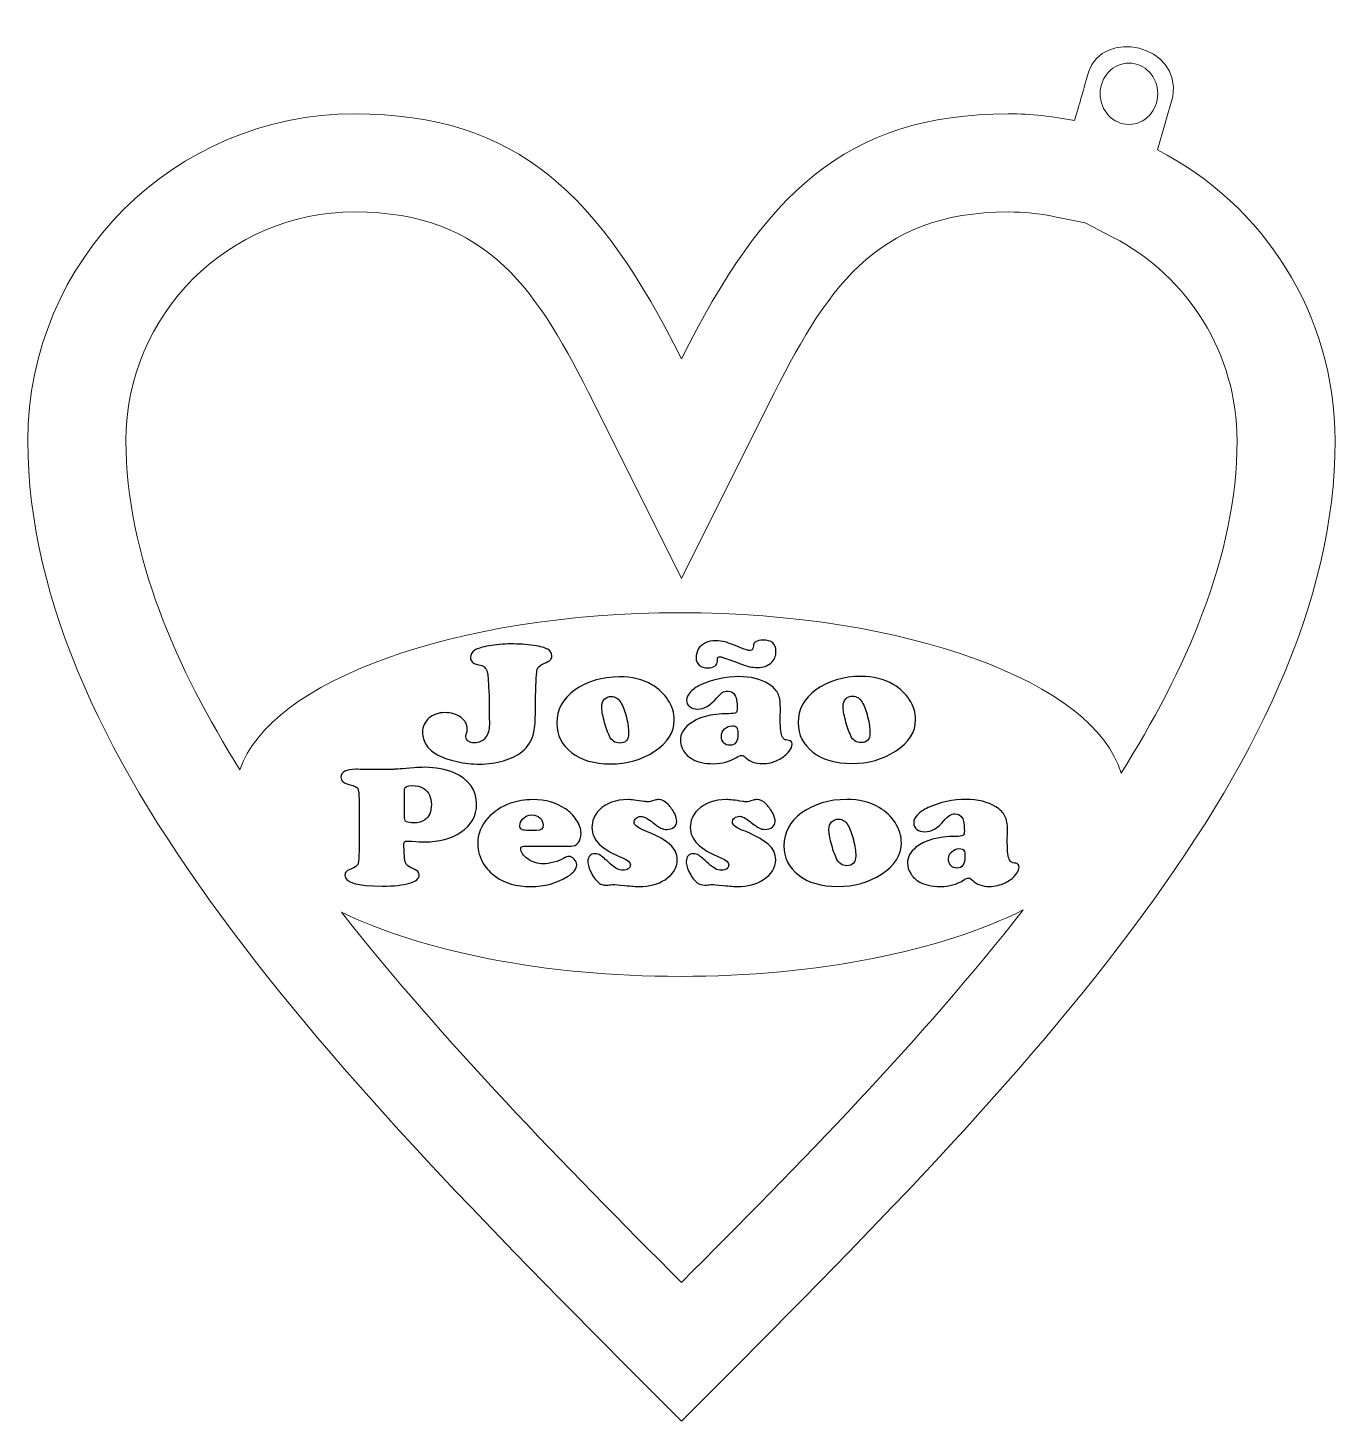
# Model space of a CAD drawing. Header units: millimetres. Extents: x -83.9 to -30.6, y 77.7 to 134.5.
import ezdxf

# ---------------------------------------------------------------- set-up
doc = ezdxf.new("R2010")
doc.units = ezdxf.units.MM
doc.header["$MEASUREMENT"] = 0
doc.layers.add('Camada 1', color=7, linetype='Continuous')

msp = doc.modelspace()

# ---------------------------------------------------------------- linework, layer by layer
at = {"layer": 'Camada 1', "color": 240, "lineweight": 9}
msp.add_ellipse((-39.0296, 131.8117), major_axis=(0, 1.2501), ratio=0.9411247, dxfattribs=at)
for points, knots in [([(-40.6803, 132.6871), (-40.1181, 134.4973), (-36.888, 133.816), (-37.2408, 131.7016), (-37.2408, 131.7016), (-37.2408, 131.7016), (-37.8654, 129.5221), (-37.8654, 129.5221), (-37.8654, 129.5221), (-33.5657, 127.3105), (-30.6223, 122.8291), (-30.6223, 117.6641), (-30.6223, 117.6641), (-30.6223, 104.338), (-43.9484, 91.0118), (-57.2746, 77.6857), (-57.2746, 77.6857), (-70.6007, 91.0118), (-83.9268, 104.338), (-83.9268, 117.6641), (-83.9268, 117.6641), (-83.9268, 125.0201), (-77.9567, 130.9902), (-70.6007, 130.9902), (-70.6007, 130.9902), (-63.9376, 130.9902), (-60.6061, 127.6587), (-57.2746, 120.9957), (-57.2746, 120.9957), (-53.9431, 127.6587), (-50.6116, 130.9902), (-43.9484, 130.9902), (-43.9484, 130.9902), (-43.0224, 130.9902), (-42.1183, 130.8954), (-41.2454, 130.7153), (-41.2454, 130.7153), (-40.9287, 131.8205), (-40.997, 131.5819), (-40.6803, 132.6871)], [0, 0, 0, 0, 0.0909091, 0.0909091, 0.0909091, 0.0909091, 0.1818182, 0.1818182, 0.1818182, 0.1818182, 0.2727273, 0.2727273, 0.2727273, 0.2727273, 0.3636364, 0.3636364, 0.3636364, 0.3636364, 0.4545455, 0.4545455, 0.4545455, 0.4545455, 0.5454545, 0.5454545, 0.5454545, 0.5454545, 0.6363636, 0.6363636, 0.6363636, 0.6363636, 0.7272727, 0.7272727, 0.7272727, 0.7272727, 0.8181818, 0.8181818, 0.8181818, 0.8181818, 1, 1, 1, 1]), ([(-39.3514, 104.113), (-36.7473, 108.2379), (-34.6223, 112.948), (-34.6223, 117.6641), (-34.6223, 117.6641), (-34.6223, 121.1721), (-36.5857, 124.3657), (-39.695, 125.9651), (-39.695, 125.9651), (-39.695, 125.9651), (-40.8186, 126.543), (-40.8186, 126.543), (-40.8186, 126.543), (-40.8186, 126.543), (-42.0537, 126.7978), (-42.0537, 126.7978), (-42.0537, 126.7978), (-42.677, 126.9264), (-43.312, 126.9902), (-43.9484, 126.9902), (-43.9484, 126.9902), (-49.416, 126.9902), (-51.4332, 123.7343), (-53.6969, 119.2068), (-53.6969, 119.2068), (-53.6969, 119.2068), (-57.2746, 112.0514), (-57.2746, 112.0514), (-57.2746, 112.0514), (-57.2746, 112.0514), (-60.8523, 119.2068), (-60.8523, 119.2068), (-60.8523, 119.2068), (-63.116, 123.7342), (-65.1331, 126.9902), (-70.6007, 126.9902), (-70.6007, 126.9902), (-75.7488, 126.9902), (-79.9268, 122.8122), (-79.9268, 117.6641), (-79.9268, 117.6641), (-79.9268, 112.9964), (-77.8451, 108.3342), (-75.2777, 104.2399), (-75.2777, 104.2399), (-74.0778, 107.858), (-66.5023, 110.6467), (-57.3342, 110.6467), (-57.3342, 110.6467), (-48.0593, 110.6467), (-40.414, 107.7926), (-39.3514, 104.113)], [0, 0, 0, 0, 0.0714286, 0.0714286, 0.0714286, 0.0714286, 0.1428571, 0.1428571, 0.1428571, 0.1428571, 0.2142857, 0.2142857, 0.2142857, 0.2142857, 0.2857143, 0.2857143, 0.2857143, 0.2857143, 0.3571429, 0.3571429, 0.3571429, 0.3571429, 0.4285714, 0.4285714, 0.4285714, 0.4285714, 0.5, 0.5, 0.5, 0.5, 0.5714286, 0.5714286, 0.5714286, 0.5714286, 0.6428571, 0.6428571, 0.6428571, 0.6428571, 0.7142857, 0.7142857, 0.7142857, 0.7142857, 0.7857143, 0.7857143, 0.7857143, 0.7857143, 0.8571429, 0.8571429, 0.8571429, 0.8571429, 1, 1, 1, 1]), ([(-57.2746, 83.3401), (-52.4405, 88.1778), (-47.5376, 93.1859), (-43.3393, 98.5282), (-43.3393, 98.5282), (-46.6608, 96.8748), (-51.6965, 95.8202), (-57.3342, 95.8202), (-57.3342, 95.8202), (-62.864, 95.8202), (-67.8141, 96.835), (-71.136, 98.4341), (-71.136, 98.4341), (-66.9542, 93.1271), (-62.0802, 88.1494), (-57.2746, 83.3401)], [0, 0, 0, 0, 0.2, 0.2, 0.2, 0.2, 0.4, 0.4, 0.4, 0.4, 0.6, 0.6, 0.6, 0.6, 1, 1, 1, 1])]:
    msp.add_open_spline(points, degree=3, knots=knots, dxfattribs=at)
at = {"layer": 'Camada 1', "color": 250}
for points, knots in [([(-64.228, 109.3776), (-63.9207, 109.3781), (-63.6077, 109.3549), (-63.2905, 109.3093), (-63.2905, 109.3093), (-63.0295, 109.273), (-62.8428, 109.2225), (-62.7305, 109.1576), (-62.7305, 109.1576), (-62.618, 109.0926), (-62.5617, 109.004), (-62.5614, 108.8904), (-62.5614, 108.8904), (-62.5613, 108.8195), (-62.5822, 108.7639), (-62.6228, 108.7224), (-62.6228, 108.7224), (-62.6649, 108.682), (-62.7532, 108.6334), (-62.8904, 108.5752), (-62.8904, 108.5752), (-63.049, 108.5051), (-63.1399, 108.4235), (-63.1622, 108.3299), (-63.1622, 108.3299), (-63.1859, 108.2364), (-63.2062, 107.8732), (-63.2244, 107.2402), (-63.2244, 107.2402), (-63.2315, 106.6274), (-63.2377, 106.2606), (-63.2445, 106.1376), (-63.2445, 106.1376), (-63.251, 106.0157), (-63.2678, 105.8962), (-63.2955, 105.7814), (-63.2955, 105.7814), (-63.3734, 105.443), (-63.5341, 105.1789), (-63.7737, 104.9869), (-63.7737, 104.9869), (-63.9713, 104.8292), (-64.225, 104.7046), (-64.5334, 104.6142), (-64.5334, 104.6142), (-64.8434, 104.5238), (-65.1687, 104.4783), (-65.5125, 104.4778), (-65.5125, 104.4778), (-65.8156, 104.4772), (-66.1216, 104.5099), (-66.4275, 104.5771), (-66.4275, 104.5771), (-66.7323, 104.6439), (-66.9977, 104.7359), (-67.2223, 104.8526), (-67.2223, 104.8526), (-67.4092, 104.9493), (-67.5582, 105.0804), (-67.6681, 105.2459), (-67.6681, 105.2459), (-67.7778, 105.4101), (-67.8329, 105.5863), (-67.8333, 105.7744), (-67.8333, 105.7744), (-67.8338, 106.0051), (-67.7472, 106.1957), (-67.575, 106.3474), (-67.575, 106.3474), (-67.4027, 106.4992), (-67.1869, 106.5752), (-66.9273, 106.5756), (-66.9273, 106.5756), (-66.6719, 106.576), (-66.4556, 106.5138), (-66.2771, 106.3861), (-66.2771, 106.3861), (-66.0987, 106.2574), (-66.0085, 106.0979), (-66.0081, 105.9086), (-66.0081, 105.9086), (-66.008, 105.8601), (-66.0246, 105.7784), (-66.0567, 105.666), (-66.0567, 105.666), (-66.0622, 105.6423), (-66.065, 105.6174), (-66.0649, 105.5891), (-66.0649, 105.5891), (-66.0648, 105.5157), (-66.0338, 105.4554), (-65.9706, 105.4093), (-65.9706, 105.4093), (-65.9073, 105.3633), (-65.823, 105.3398), (-65.7192, 105.3398), (-65.7192, 105.3398), (-65.5355, 105.3402), (-65.3882, 105.4103), (-65.2762, 105.5489), (-65.2762, 105.5489), (-65.1643, 105.6874), (-65.1086, 105.8709), (-65.1091, 106.0968), (-65.1091, 106.0968), (-65.1091, 106.0968), (-65.114, 106.4127), (-65.114, 106.4127), (-65.114, 106.4127), (-65.114, 106.4127), (-65.123, 107.261), (-65.123, 107.261), (-65.123, 107.261), (-65.1493, 107.7768), (-65.1682, 108.0796), (-65.181, 108.1719), (-65.181, 108.1719), (-65.1938, 108.2629), (-65.2248, 108.3374), (-65.2739, 108.3941), (-65.2739, 108.3941), (-65.3148, 108.4414), (-65.3513, 108.4709), (-65.3836, 108.485), (-65.3836, 108.485), (-65.4146, 108.498), (-65.5002, 108.5203), (-65.6406, 108.5497), (-65.6406, 108.5497), (-65.7066, 108.5613), (-65.7628, 108.5933), (-65.8092, 108.6466), (-65.8092, 108.6466), (-65.8555, 108.6996), (-65.8795, 108.7563), (-65.8798, 108.8167), (-65.8798, 108.8167), (-65.8799, 108.9409), (-65.8214, 109.0415), (-65.705, 109.1162), (-65.705, 109.1162), (-65.5887, 109.1922), (-65.3994, 109.2529), (-65.1357, 109.2992), (-65.1357, 109.2992), (-64.8425, 109.3506), (-64.5395, 109.3771), (-64.228, 109.3776)], [0, 0, 0, 0, 0.0263158, 0.0263158, 0.0263158, 0.0263158, 0.0526316, 0.0526316, 0.0526316, 0.0526316, 0.0789474, 0.0789474, 0.0789474, 0.0789474, 0.1052632, 0.1052632, 0.1052632, 0.1052632, 0.1315789, 0.1315789, 0.1315789, 0.1315789, 0.1578947, 0.1578947, 0.1578947, 0.1578947, 0.1842105, 0.1842105, 0.1842105, 0.1842105, 0.2105263, 0.2105263, 0.2105263, 0.2105263, 0.2368421, 0.2368421, 0.2368421, 0.2368421, 0.2631579, 0.2631579, 0.2631579, 0.2631579, 0.2894737, 0.2894737, 0.2894737, 0.2894737, 0.3157895, 0.3157895, 0.3157895, 0.3157895, 0.3421053, 0.3421053, 0.3421053, 0.3421053, 0.3684211, 0.3684211, 0.3684211, 0.3684211, 0.3947368, 0.3947368, 0.3947368, 0.3947368, 0.4210526, 0.4210526, 0.4210526, 0.4210526, 0.4473684, 0.4473684, 0.4473684, 0.4473684, 0.4736842, 0.4736842, 0.4736842, 0.4736842, 0.5, 0.5, 0.5, 0.5, 0.5263158, 0.5263158, 0.5263158, 0.5263158, 0.5526316, 0.5526316, 0.5526316, 0.5526316, 0.5789474, 0.5789474, 0.5789474, 0.5789474, 0.6052632, 0.6052632, 0.6052632, 0.6052632, 0.6315789, 0.6315789, 0.6315789, 0.6315789, 0.6578947, 0.6578947, 0.6578947, 0.6578947, 0.6842105, 0.6842105, 0.6842105, 0.6842105, 0.7105263, 0.7105263, 0.7105263, 0.7105263, 0.7368421, 0.7368421, 0.7368421, 0.7368421, 0.7631579, 0.7631579, 0.7631579, 0.7631579, 0.7894737, 0.7894737, 0.7894737, 0.7894737, 0.8157895, 0.8157895, 0.8157895, 0.8157895, 0.8421053, 0.8421053, 0.8421053, 0.8421053, 0.8684211, 0.8684211, 0.8684211, 0.8684211, 0.8947368, 0.8947368, 0.8947368, 0.8947368, 0.9210526, 0.9210526, 0.9210526, 0.9210526, 0.9473684, 0.9473684, 0.9473684, 0.9473684, 1, 1, 1, 1]), ([(-55.8091, 108.766), (-55.8091, 108.766), (-55.809, 108.6726), (-55.809, 108.6726), (-55.809, 108.6726), (-55.8087, 108.5897), (-55.8451, 108.5234), (-55.9194, 108.4736), (-55.9194, 108.4736), (-55.9937, 108.4237), (-56.0904, 108.3989), (-56.2111, 108.3986), (-56.2111, 108.3986), (-56.3485, 108.3984), (-56.4609, 108.4361), (-56.5482, 108.5117), (-56.5482, 108.5117), (-56.6366, 108.5884), (-56.6805, 108.6866), (-56.6806, 108.8061), (-56.6806, 108.8061), (-56.6809, 108.9434), (-56.6461, 109.0699), (-56.5749, 109.1884), (-56.5749, 109.1884), (-56.5119, 109.2854), (-56.4194, 109.3625), (-56.2976, 109.4207), (-56.2976, 109.4207), (-56.1756, 109.4788), (-56.0395, 109.5073), (-55.8894, 109.5076), (-55.8894, 109.5076), (-55.7435, 109.5078), (-55.6114, 109.4915), (-55.4936, 109.4585), (-55.4936, 109.4585), (-55.3758, 109.4245), (-55.1551, 109.3408), (-54.8323, 109.2041), (-54.8323, 109.2041), (-54.6805, 109.1404), (-54.5625, 109.1074), (-54.4784, 109.1076), (-54.4784, 109.1076), (-54.4095, 109.1077), (-54.3676, 109.1527), (-54.351, 109.2438), (-54.351, 109.2438), (-54.3371, 109.3267), (-54.326, 109.3776), (-54.319, 109.3965), (-54.319, 109.3965), (-54.3106, 109.4142), (-54.2883, 109.4356), (-54.2532, 109.4581), (-54.2532, 109.4581), (-54.1762, 109.509), (-54.078, 109.5353), (-53.9572, 109.5355), (-53.9572, 109.5355), (-53.6008, 109.536), (-53.4223, 109.3837), (-53.4217, 109.0785), (-53.4217, 109.0785), (-53.4213, 108.8797), (-53.4896, 108.7199), (-53.6283, 108.5979), (-53.6283, 108.5979), (-53.7655, 108.4769), (-53.9494, 108.4151), (-54.1766, 108.4148), (-54.1766, 108.4148), (-54.2945, 108.4147), (-54.4025, 108.4263), (-54.4993, 108.4475), (-54.4993, 108.4475), (-54.5962, 108.4698), (-54.7338, 108.5144), (-54.9122, 108.584), (-54.9122, 108.584), (-55.033, 108.63), (-55.1635, 108.6771), (-55.3039, 108.7254), (-55.3039, 108.7254), (-55.4796, 108.7878), (-55.5694, 108.8208), (-55.5751, 108.8255), (-55.5751, 108.8255), (-55.6298, 108.8467), (-55.6762, 108.8561), (-55.7153, 108.856), (-55.7153, 108.856), (-55.7785, 108.8559), (-55.8094, 108.8262), (-55.8091, 108.766)], [0, 0, 0, 0, 0.04, 0.04, 0.04, 0.04, 0.08, 0.08, 0.08, 0.08, 0.12, 0.12, 0.12, 0.12, 0.16, 0.16, 0.16, 0.16, 0.2, 0.2, 0.2, 0.2, 0.24, 0.24, 0.24, 0.24, 0.28, 0.28, 0.28, 0.28, 0.32, 0.32, 0.32, 0.32, 0.36, 0.36, 0.36, 0.36, 0.4, 0.4, 0.4, 0.4, 0.44, 0.44, 0.44, 0.44, 0.48, 0.48, 0.48, 0.48, 0.52, 0.52, 0.52, 0.52, 0.56, 0.56, 0.56, 0.56, 0.6, 0.6, 0.6, 0.6, 0.64, 0.64, 0.64, 0.64, 0.68, 0.68, 0.68, 0.68, 0.72, 0.72, 0.72, 0.72, 0.76, 0.76, 0.76, 0.76, 0.8, 0.8, 0.8, 0.8, 0.84, 0.84, 0.84, 0.84, 0.88, 0.88, 0.88, 0.88, 0.92, 0.92, 0.92, 0.92, 1, 1, 1, 1]), ([(-59.8009, 108.0358), (-59.3001, 108.0366), (-58.8592, 107.9272), (-58.4814, 107.7089), (-58.4814, 107.7089), (-58.2088, 107.552), (-57.9909, 107.3477), (-57.8262, 107.0959), (-57.8262, 107.0959), (-57.6557, 106.8324), (-57.5696, 106.5581), (-57.5689, 106.2718), (-57.5689, 106.2718), (-57.5678, 105.7702), (-57.8406, 105.3438), (-58.3842, 104.9915), (-58.3842, 104.9915), (-58.9041, 104.6561), (-59.5001, 104.4871), (-60.1721, 104.486), (-60.1721, 104.486), (-60.8261, 104.4851), (-61.3567, 104.6416), (-61.7629, 104.9544), (-61.7629, 104.9544), (-62.1593, 105.2591), (-62.3567, 105.6562), (-62.3577, 106.1461), (-62.3577, 106.1461), (-62.3589, 106.6915), (-62.1185, 107.1378), (-61.6379, 107.4852), (-61.6379, 107.4852), (-61.1336, 107.8516), (-60.5222, 108.0347), (-59.8009, 108.0358)], [0, 0, 0, 0, 0.1, 0.1, 0.1, 0.1, 0.2, 0.2, 0.2, 0.2, 0.3, 0.3, 0.3, 0.3, 0.4, 0.4, 0.4, 0.4, 0.5, 0.5, 0.5, 0.5, 0.6, 0.6, 0.6, 0.6, 0.7, 0.7, 0.7, 0.7, 0.8, 0.8, 0.8, 0.8, 1, 1, 1, 1]), ([(-54.9308, 108.0434), (-54.4536, 108.0441), (-54.0492, 107.9429), (-53.7177, 107.74), (-53.7177, 107.74), (-53.5421, 107.6314), (-53.4183, 107.5074), (-53.3478, 107.3679), (-53.3478, 107.3679), (-53.2788, 107.2283), (-53.2434, 107.0356), (-53.2427, 106.7906), (-53.2427, 106.7906), (-53.2427, 106.7906), (-53.2501, 106.2749), (-53.2501, 106.2749), (-53.2501, 106.2749), (-53.2493, 105.9165), (-53.2179, 105.6846), (-53.1574, 105.5782), (-53.1574, 105.5782), (-53.1278, 105.5274), (-53.0983, 105.4954), (-53.0702, 105.4814), (-53.0702, 105.4814), (-53.0435, 105.4672), (-52.9859, 105.4555), (-52.8975, 105.4437), (-52.8975, 105.4437), (-52.8104, 105.4321), (-52.7668, 105.3836), (-52.7667, 105.2984), (-52.7667, 105.2984), (-52.7665, 105.1873), (-52.8182, 105.0712), (-52.9244, 104.9516), (-52.9244, 104.9516), (-53.0295, 104.8308), (-53.1653, 104.7299), (-53.3321, 104.6492), (-53.3321, 104.6492), (-53.5381, 104.5472), (-53.7528, 104.4959), (-53.9773, 104.4956), (-53.9773, 104.4956), (-54.2649, 104.4952), (-54.4925, 104.5777), (-54.6597, 104.7443), (-54.6597, 104.7443), (-54.7174, 104.8044), (-54.7707, 104.834), (-54.8213, 104.8339), (-54.8213, 104.8339), (-54.8759, 104.8338), (-54.9475, 104.8052), (-55.0386, 104.7472), (-55.0386, 104.7472), (-55.3117, 104.5776), (-55.6231, 104.4931), (-55.9711, 104.4926), (-55.9711, 104.4926), (-56.3303, 104.492), (-56.6209, 104.5566), (-56.8429, 104.6852), (-56.8429, 104.6852), (-56.9876, 104.7702), (-57.1043, 104.8824), (-57.1889, 105.0195), (-57.1889, 105.0195), (-57.2747, 105.1566), (-57.317, 105.2997), (-57.3174, 105.45), (-57.3174, 105.45), (-57.3179, 105.6913), (-57.2034, 105.9031), (-56.9736, 106.0893), (-56.9736, 106.0893), (-56.615, 106.3809), (-56.0779, 106.5285), (-55.3624, 106.5319), (-55.3624, 106.5319), (-55.2039, 106.5322), (-55.1042, 106.5453), (-55.0621, 106.5713), (-55.0621, 106.5713), (-55.0215, 106.5987), (-55.002, 106.6602), (-55.0022, 106.7572), (-55.0022, 106.7572), (-55.0029, 107.0021), (-55.0326, 107.1796), (-55.0932, 107.2894), (-55.0932, 107.2894), (-55.1537, 107.3982), (-55.2521, 107.4536), (-55.3896, 107.4534), (-55.3896, 107.4534), (-55.4724, 107.4533), (-55.5453, 107.4318), (-55.6098, 107.3903), (-55.6098, 107.3903), (-55.6742, 107.3489), (-55.7541, 107.2732), (-55.8492, 107.1617), (-55.8492, 107.1617), (-56.0927, 106.8679), (-56.3478, 106.7209), (-56.613, 106.7205), (-56.613, 106.7205), (-56.7477, 106.7202), (-56.8572, 106.7532), (-56.9415, 106.8205), (-56.9415, 106.8205), (-57.0272, 106.8866), (-57.0695, 106.9753), (-57.0697, 107.0829), (-57.0697, 107.0829), (-57.0701, 107.1941), (-57.0183, 107.3054), (-56.912, 107.4168), (-56.912, 107.4168), (-56.8069, 107.5269), (-56.6639, 107.6243), (-56.4832, 107.7084), (-56.4832, 107.7084), (-55.9883, 107.9304), (-55.4708, 108.0425), (-54.9308, 108.0434)], [0, 0, 0, 0, 0.030303, 0.030303, 0.030303, 0.030303, 0.0606061, 0.0606061, 0.0606061, 0.0606061, 0.0909091, 0.0909091, 0.0909091, 0.0909091, 0.1212121, 0.1212121, 0.1212121, 0.1212121, 0.1515152, 0.1515152, 0.1515152, 0.1515152, 0.1818182, 0.1818182, 0.1818182, 0.1818182, 0.2121212, 0.2121212, 0.2121212, 0.2121212, 0.2424242, 0.2424242, 0.2424242, 0.2424242, 0.2727273, 0.2727273, 0.2727273, 0.2727273, 0.3030303, 0.3030303, 0.3030303, 0.3030303, 0.3333333, 0.3333333, 0.3333333, 0.3333333, 0.3636364, 0.3636364, 0.3636364, 0.3636364, 0.3939394, 0.3939394, 0.3939394, 0.3939394, 0.4242424, 0.4242424, 0.4242424, 0.4242424, 0.4545455, 0.4545455, 0.4545455, 0.4545455, 0.4848485, 0.4848485, 0.4848485, 0.4848485, 0.5151515, 0.5151515, 0.5151515, 0.5151515, 0.5454545, 0.5454545, 0.5454545, 0.5454545, 0.5757576, 0.5757576, 0.5757576, 0.5757576, 0.6060606, 0.6060606, 0.6060606, 0.6060606, 0.6363636, 0.6363636, 0.6363636, 0.6363636, 0.6666667, 0.6666667, 0.6666667, 0.6666667, 0.6969697, 0.6969697, 0.6969697, 0.6969697, 0.7272727, 0.7272727, 0.7272727, 0.7272727, 0.7575758, 0.7575758, 0.7575758, 0.7575758, 0.7878788, 0.7878788, 0.7878788, 0.7878788, 0.8181818, 0.8181818, 0.8181818, 0.8181818, 0.8484848, 0.8484848, 0.8484848, 0.8484848, 0.8787879, 0.8787879, 0.8787879, 0.8787879, 0.9090909, 0.9090909, 0.9090909, 0.9090909, 0.9393939, 0.9393939, 0.9393939, 0.9393939, 1, 1, 1, 1]), ([(-49.9608, 108.051), (-49.4598, 108.0518), (-49.0189, 107.9424), (-48.6411, 107.7242), (-48.6411, 107.7242), (-48.3685, 107.5673), (-48.1507, 107.3629), (-47.9859, 107.1112), (-47.9859, 107.1112), (-47.8154, 106.8476), (-47.7292, 106.5733), (-47.7287, 106.287), (-47.7287, 106.287), (-47.7276, 105.7854), (-48.0004, 105.359), (-48.5439, 105.0068), (-48.5439, 105.0068), (-49.0639, 104.6712), (-49.6598, 104.5023), (-50.3319, 104.5012), (-50.3319, 104.5012), (-50.9857, 104.5002), (-51.5165, 104.6568), (-51.9227, 104.9696), (-51.9227, 104.9696), (-52.319, 105.2743), (-52.5163, 105.6714), (-52.5173, 106.1613), (-52.5173, 106.1613), (-52.5185, 106.7067), (-52.2782, 107.1531), (-51.7977, 107.5003), (-51.7977, 107.5003), (-51.2935, 107.8668), (-50.6819, 108.0499), (-49.9608, 108.051)], [0, 0, 0, 0, 0.1, 0.1, 0.1, 0.1, 0.2, 0.2, 0.2, 0.2, 0.3, 0.3, 0.3, 0.3, 0.4, 0.4, 0.4, 0.4, 0.5, 0.5, 0.5, 0.5, 0.6, 0.6, 0.6, 0.6, 0.7, 0.7, 0.7, 0.7, 0.8, 0.8, 0.8, 0.8, 1, 1, 1, 1]), ([(-60.1291, 107.2343), (-60.2497, 107.2342), (-60.345, 107.1962), (-60.4178, 107.1216), (-60.4178, 107.1216), (-60.4906, 107.0457), (-60.527, 106.9464), (-60.5267, 106.8221), (-60.5267, 106.8221), (-60.5263, 106.6825), (-60.4951, 106.4944), (-60.4328, 106.2555), (-60.4328, 106.2555), (-60.3704, 106.0155), (-60.2972, 105.8038), (-60.2111, 105.6193), (-60.2111, 105.6193), (-60.1265, 105.4301), (-59.9874, 105.3358), (-59.7952, 105.3361), (-59.7952, 105.3361), (-59.5511, 105.3365), (-59.4292, 105.4668), (-59.4298, 105.7283), (-59.4298, 105.7283), (-59.4302, 105.9223), (-59.4615, 106.1423), (-59.5238, 106.3894), (-59.5238, 106.3894), (-59.5861, 106.6366), (-59.6622, 106.8376), (-59.7497, 106.9925), (-59.7497, 106.9925), (-59.8398, 107.1496), (-59.9662, 107.2299), (-60.1291, 107.2343)], [0, 0, 0, 0, 0.1, 0.1, 0.1, 0.1, 0.2, 0.2, 0.2, 0.2, 0.3, 0.3, 0.3, 0.3, 0.4, 0.4, 0.4, 0.4, 0.5, 0.5, 0.5, 0.5, 0.6, 0.6, 0.6, 0.6, 0.7, 0.7, 0.7, 0.7, 0.8, 0.8, 0.8, 0.8, 1, 1, 1, 1]), ([(-50.2887, 107.2495), (-50.4094, 107.2493), (-50.5047, 107.2114), (-50.5776, 107.1367), (-50.5776, 107.1367), (-50.6503, 107.0609), (-50.6867, 106.9614), (-50.6863, 106.8373), (-50.6863, 106.8373), (-50.686, 106.6977), (-50.6547, 106.5096), (-50.5925, 106.2708), (-50.5925, 106.2708), (-50.5302, 106.0307), (-50.4568, 105.819), (-50.3708, 105.6346), (-50.3708, 105.6346), (-50.2862, 105.4454), (-50.1471, 105.3511), (-49.9549, 105.3512), (-49.9549, 105.3512), (-49.7108, 105.3517), (-49.589, 105.4819), (-49.5894, 105.7434), (-49.5894, 105.7434), (-49.5899, 105.9374), (-49.6211, 106.1575), (-49.6836, 106.4046), (-49.6836, 106.4046), (-49.7458, 106.6517), (-49.8219, 106.8528), (-49.9093, 107.0076), (-49.9093, 107.0076), (-49.9994, 107.1647), (-50.1259, 107.2451), (-50.2887, 107.2495)], [0, 0, 0, 0, 0.1, 0.1, 0.1, 0.1, 0.2, 0.2, 0.2, 0.2, 0.3, 0.3, 0.3, 0.3, 0.4, 0.4, 0.4, 0.4, 0.5, 0.5, 0.5, 0.5, 0.6, 0.6, 0.6, 0.6, 0.7, 0.7, 0.7, 0.7, 0.8, 0.8, 0.8, 0.8, 1, 1, 1, 1]), ([(-55.2013, 106.0365), (-55.322, 106.0363), (-55.4271, 105.9947), (-55.5153, 105.9105), (-55.5153, 105.9105), (-55.6049, 105.8276), (-55.6482, 105.7282), (-55.648, 105.6122), (-55.648, 105.6122), (-55.6478, 105.5011), (-55.6166, 105.4124), (-55.5534, 105.3438), (-55.5534, 105.3438), (-55.49, 105.2765), (-55.4073, 105.2423), (-55.302, 105.2425), (-55.302, 105.2425), (-55.0831, 105.2428), (-54.9741, 105.3991), (-54.9748, 105.7102), (-54.9748, 105.7102), (-54.975, 105.8381), (-54.9906, 105.9233), (-55.0229, 105.9669), (-55.0229, 105.9669), (-55.0539, 106.0107), (-55.1144, 106.0342), (-55.2013, 106.0365)], [0, 0, 0, 0, 0.125, 0.125, 0.125, 0.125, 0.25, 0.25, 0.25, 0.25, 0.375, 0.375, 0.375, 0.375, 0.5, 0.5, 0.5, 0.5, 0.625, 0.625, 0.625, 0.625, 0.75, 0.75, 0.75, 0.75, 1, 1, 1, 1]), ([(-70.4203, 101.2045), (-70.4203, 101.2045), (-70.4213, 103.0277), (-70.4213, 103.0277), (-70.4213, 103.0277), (-70.4213, 103.2631), (-70.4396, 103.4133), (-70.4789, 103.476), (-70.4789, 103.476), (-70.5168, 103.5398), (-70.6205, 103.5919), (-70.7906, 103.6308), (-70.7906, 103.6308), (-71.0374, 103.6899), (-71.161, 103.794), (-71.161, 103.9419), (-71.161, 103.9419), (-71.1611, 104.046), (-71.1092, 104.1265), (-71.0054, 104.182), (-71.0054, 104.182), (-70.9003, 104.2364), (-70.7502, 104.265), (-70.5523, 104.265), (-70.5523, 104.265), (-70.4864, 104.2651), (-70.3236, 104.2616), (-70.064, 104.2545), (-70.064, 104.2545), (-70.064, 104.2545), (-69.817, 104.2545), (-69.817, 104.2545), (-69.817, 104.2545), (-69.3625, 104.2572), (-69.0959, 104.2598), (-69.0172, 104.2633), (-69.0172, 104.2633), (-68.9386, 104.2668), (-68.6608, 104.287), (-68.1809, 104.325), (-68.1809, 104.325), (-68.0224, 104.3381), (-67.8764, 104.3453), (-67.7446, 104.3453), (-67.7446, 104.3453), (-67.2956, 104.3454), (-66.8957, 104.2687), (-66.5448, 104.1139), (-66.5448, 104.1139), (-65.933, 103.8455), (-65.6282, 103.421), (-65.628, 102.8389), (-65.628, 102.8389), (-65.6277, 102.3668), (-65.8408, 101.9894), (-66.2687, 101.7053), (-66.2687, 101.7053), (-66.6712, 101.439), (-67.158, 101.3063), (-67.7319, 101.3061), (-67.7319, 101.3061), (-67.8764, 101.3061), (-68.0546, 101.3143), (-68.265, 101.3295), (-68.265, 101.3295), (-68.3774, 101.3367), (-68.4475, 101.3401), (-68.4756, 101.3401), (-68.4756, 101.3401), (-68.5541, 101.3401), (-68.5948, 101.3023), (-68.5948, 101.2253), (-68.5948, 101.2253), (-68.5948, 101.2253), (-68.5947, 101.2052), (-68.5947, 101.2052), (-68.5947, 101.2052), (-68.5947, 101.2052), (-68.5651, 100.6362), (-68.5651, 100.6362), (-68.5651, 100.6362), (-68.5593, 100.5262), (-68.5355, 100.4434), (-68.4932, 100.389), (-68.4932, 100.389), (-68.4512, 100.3345), (-68.3642, 100.279), (-68.2322, 100.221), (-68.2322, 100.221), (-68.0539, 100.1406), (-67.9656, 100.0519), (-67.9655, 99.9573), (-67.9655, 99.9573), (-67.9654, 99.8117), (-68.096, 99.6994), (-68.3596, 99.6212), (-68.3596, 99.6212), (-68.6219, 99.543), (-68.9953, 99.5026), (-69.4779, 99.5024), (-69.4779, 99.5024), (-70.4909, 99.5021), (-70.999, 99.6486), (-70.9992, 99.9432), (-70.9992, 99.9432), (-70.9992, 100.0118), (-70.9768, 100.0651), (-70.9332, 100.1018), (-70.9332, 100.1018), (-70.8884, 100.1384), (-70.786, 100.1917), (-70.6247, 100.2617), (-70.6247, 100.2617), (-70.5264, 100.3054), (-70.469, 100.367), (-70.4521, 100.445), (-70.4521, 100.445), (-70.4354, 100.5243), (-70.4243, 100.7775), (-70.4203, 101.2045)], [0, 0, 0, 0, 0.0322581, 0.0322581, 0.0322581, 0.0322581, 0.0645161, 0.0645161, 0.0645161, 0.0645161, 0.0967742, 0.0967742, 0.0967742, 0.0967742, 0.1290323, 0.1290323, 0.1290323, 0.1290323, 0.1612903, 0.1612903, 0.1612903, 0.1612903, 0.1935484, 0.1935484, 0.1935484, 0.1935484, 0.2258065, 0.2258065, 0.2258065, 0.2258065, 0.2580645, 0.2580645, 0.2580645, 0.2580645, 0.2903226, 0.2903226, 0.2903226, 0.2903226, 0.3225806, 0.3225806, 0.3225806, 0.3225806, 0.3548387, 0.3548387, 0.3548387, 0.3548387, 0.3870968, 0.3870968, 0.3870968, 0.3870968, 0.4193548, 0.4193548, 0.4193548, 0.4193548, 0.4516129, 0.4516129, 0.4516129, 0.4516129, 0.483871, 0.483871, 0.483871, 0.483871, 0.516129, 0.516129, 0.516129, 0.516129, 0.5483871, 0.5483871, 0.5483871, 0.5483871, 0.5806452, 0.5806452, 0.5806452, 0.5806452, 0.6129032, 0.6129032, 0.6129032, 0.6129032, 0.6451613, 0.6451613, 0.6451613, 0.6451613, 0.6774194, 0.6774194, 0.6774194, 0.6774194, 0.7096774, 0.7096774, 0.7096774, 0.7096774, 0.7419355, 0.7419355, 0.7419355, 0.7419355, 0.7741935, 0.7741935, 0.7741935, 0.7741935, 0.8064516, 0.8064516, 0.8064516, 0.8064516, 0.8387097, 0.8387097, 0.8387097, 0.8387097, 0.8709677, 0.8709677, 0.8709677, 0.8709677, 0.9032258, 0.9032258, 0.9032258, 0.9032258, 0.9354839, 0.9354839, 0.9354839, 0.9354839, 1, 1, 1, 1]), ([(-68.5664, 103.4684), (-68.5664, 103.4684), (-68.5659, 102.2901), (-68.5659, 102.2901), (-68.5659, 102.2901), (-68.5658, 102.2002), (-68.5434, 102.1458), (-68.4956, 102.1268), (-68.4956, 102.1268), (-68.417, 102.0949), (-68.3174, 102.0784), (-68.1967, 102.0784), (-68.1967, 102.0784), (-68.0157, 102.0785), (-67.8628, 102.1211), (-67.7393, 102.2076), (-67.7393, 102.2076), (-67.5612, 102.3295), (-67.4729, 102.5353), (-67.4731, 102.8239), (-67.4731, 102.8239), (-67.4732, 103.1246), (-67.5771, 103.3422), (-67.7862, 103.4758), (-67.7862, 103.4758), (-67.9168, 103.561), (-68.0769, 103.6036), (-68.2621, 103.6034), (-68.2621, 103.6034), (-68.4656, 103.6033), (-68.5664, 103.5584), (-68.5664, 103.4684)], [0, 0, 0, 0, 0.1111111, 0.1111111, 0.1111111, 0.1111111, 0.2222222, 0.2222222, 0.2222222, 0.2222222, 0.3333333, 0.3333333, 0.3333333, 0.3333333, 0.4444444, 0.4444444, 0.4444444, 0.4444444, 0.5555556, 0.5555556, 0.5555556, 0.5555556, 0.6666667, 0.6666667, 0.6666667, 0.6666667, 0.7777778, 0.7777778, 0.7777778, 0.7777778, 1, 1, 1, 1]), ([(-61.7714, 101.1284), (-61.7714, 101.1284), (-63.7034, 101.1277), (-63.7034, 101.1277), (-63.7034, 101.1277), (-63.7875, 101.1277), (-63.8297, 101.0957), (-63.8297, 101.0331), (-63.8297, 101.0331), (-63.8296, 100.8828), (-63.734, 100.742), (-63.5403, 100.6095), (-63.5403, 100.6095), (-63.3467, 100.476), (-63.1389, 100.4097), (-62.9173, 100.4098), (-62.9173, 100.4098), (-62.7853, 100.4098), (-62.6394, 100.4312), (-62.4796, 100.4739), (-62.4796, 100.4739), (-62.3196, 100.5165), (-62.1864, 100.5698), (-62.0825, 100.6325), (-62.0825, 100.6325), (-61.9899, 100.687), (-61.9156, 100.7154), (-61.8609, 100.7154), (-61.8609, 100.7154), (-61.7892, 100.7155), (-61.7191, 100.6789), (-61.6517, 100.6043), (-61.6517, 100.6043), (-61.583, 100.5311), (-61.5478, 100.4542), (-61.5478, 100.3759), (-61.5478, 100.3759), (-61.5476, 100.2093), (-61.6712, 100.0482), (-61.9179, 99.8945), (-61.9179, 99.8945), (-62.3541, 99.6186), (-62.8565, 99.4812), (-63.4262, 99.481), (-63.4262, 99.481), (-64.0014, 99.4808), (-64.4842, 99.6213), (-64.8745, 99.9029), (-64.8745, 99.9029), (-65.0626, 100.0424), (-65.2197, 100.2091), (-65.3433, 100.4055), (-65.3433, 100.4055), (-65.5049, 100.6669), (-65.585, 100.9414), (-65.5851, 101.2299), (-65.5851, 101.2299), (-65.5853, 101.6192), (-65.4465, 101.9669), (-65.1675, 102.2771), (-65.1675, 102.2771), (-64.9262, 102.5457), (-64.6189, 102.7458), (-64.2459, 102.8772), (-64.2459, 102.8772), (-63.9667, 102.9767), (-63.6637, 103.0264), (-63.3382, 103.0266), (-63.3382, 103.0266), (-62.8177, 103.0267), (-62.3741, 102.9028), (-62.0105, 102.6533), (-62.0105, 102.6533), (-61.8266, 102.5279), (-61.6778, 102.3801), (-61.5655, 102.2098), (-61.5655, 102.2098), (-61.4363, 102.0157), (-61.3718, 101.8253), (-61.3717, 101.6408), (-61.3717, 101.6408), (-61.3716, 101.4906), (-61.4093, 101.3674), (-61.4837, 101.2716), (-61.4837, 101.2716), (-61.5566, 101.1757), (-61.6533, 101.1284), (-61.7714, 101.1284)], [0, 0, 0, 0, 0.0434783, 0.0434783, 0.0434783, 0.0434783, 0.0869565, 0.0869565, 0.0869565, 0.0869565, 0.1304348, 0.1304348, 0.1304348, 0.1304348, 0.173913, 0.173913, 0.173913, 0.173913, 0.2173913, 0.2173913, 0.2173913, 0.2173913, 0.2608696, 0.2608696, 0.2608696, 0.2608696, 0.3043478, 0.3043478, 0.3043478, 0.3043478, 0.3478261, 0.3478261, 0.3478261, 0.3478261, 0.3913043, 0.3913043, 0.3913043, 0.3913043, 0.4347826, 0.4347826, 0.4347826, 0.4347826, 0.4782609, 0.4782609, 0.4782609, 0.4782609, 0.5217391, 0.5217391, 0.5217391, 0.5217391, 0.5652174, 0.5652174, 0.5652174, 0.5652174, 0.6086957, 0.6086957, 0.6086957, 0.6086957, 0.6521739, 0.6521739, 0.6521739, 0.6521739, 0.6956522, 0.6956522, 0.6956522, 0.6956522, 0.7391304, 0.7391304, 0.7391304, 0.7391304, 0.7826087, 0.7826087, 0.7826087, 0.7826087, 0.826087, 0.826087, 0.826087, 0.826087, 0.8695652, 0.8695652, 0.8695652, 0.8695652, 0.9130435, 0.9130435, 0.9130435, 0.9130435, 1, 1, 1, 1]), ([(-59.4612, 103.028), (-59.3237, 103.028), (-59.1006, 103.0032), (-58.7904, 102.9526), (-58.7904, 102.9526), (-58.7273, 102.943), (-58.6754, 102.9384), (-58.6347, 102.9384), (-58.6347, 102.9384), (-58.5884, 102.9384), (-58.4971, 102.9586), (-58.3638, 103.0012), (-58.3638, 103.0012), (-58.3008, 103.0214), (-58.2475, 103.032), (-58.2026, 103.032), (-58.2026, 103.032), (-58.0764, 103.0321), (-57.95, 102.9635), (-57.8208, 102.8275), (-57.8208, 102.8275), (-57.7169, 102.7187), (-57.6312, 102.6004), (-57.5653, 102.4703), (-57.5653, 102.4703), (-57.4993, 102.3414), (-57.4669, 102.2289), (-57.4669, 102.1343), (-57.4669, 102.1343), (-57.4669, 102.0421), (-57.5046, 101.9651), (-57.5819, 101.9037), (-57.5819, 101.9037), (-57.659, 101.8432), (-57.7543, 101.8124), (-57.8693, 101.8124), (-57.8693, 101.8124), (-57.9649, 101.8124), (-58.0505, 101.8313), (-58.1263, 101.8703), (-58.1263, 101.8703), (-58.202, 101.9104), (-58.3227, 101.9968), (-58.4897, 102.1303), (-58.4897, 102.1303), (-58.6652, 102.2735), (-58.8112, 102.3456), (-58.9262, 102.3456), (-58.9262, 102.3456), (-59.0034, 102.3456), (-59.0693, 102.3218), (-59.1255, 102.2746), (-59.1255, 102.2746), (-59.1816, 102.2272), (-59.2095, 102.1704), (-59.2095, 102.1065), (-59.2095, 102.1065), (-59.2094, 101.9929), (-59.0803, 101.8865), (-58.8235, 101.7873), (-58.8235, 101.7873), (-58.3603, 101.6122), (-58.0053, 101.4207), (-57.7583, 101.2127), (-57.7583, 101.2127), (-57.5492, 101.0364), (-57.4451, 100.8224), (-57.4451, 100.5679), (-57.4451, 100.5679), (-57.445, 100.2462), (-57.6117, 99.9788), (-57.947, 99.7634), (-57.947, 99.7634), (-58.2344, 99.5763), (-58.5867, 99.4827), (-59.0034, 99.4826), (-59.0034, 99.4826), (-59.1101, 99.4824), (-59.3037, 99.4978), (-59.5871, 99.5273), (-59.5871, 99.5273), (-59.8523, 99.5522), (-60.001, 99.5651), (-60.0347, 99.5651), (-60.0347, 99.5651), (-60.0698, 99.5651), (-60.1119, 99.5615), (-60.1583, 99.5543), (-60.1583, 99.5543), (-60.2368, 99.546), (-60.2944, 99.5413), (-60.3308, 99.5413), (-60.3308, 99.5413), (-60.46, 99.5412), (-60.561, 99.5683), (-60.6354, 99.624), (-60.6354, 99.624), (-60.7476, 99.7091), (-60.8516, 99.8439), (-60.947, 100.0272), (-60.947, 100.0272), (-61.044, 100.2118), (-61.0918, 100.3692), (-61.0919, 100.5005), (-61.0919, 100.5005), (-61.0919, 100.7134), (-60.9937, 100.8199), (-60.7958, 100.82), (-60.7958, 100.82), (-60.7187, 100.82), (-60.6486, 100.7988), (-60.5839, 100.7562), (-60.5839, 100.7562), (-60.5194, 100.7124), (-60.3847, 100.5989), (-60.1782, 100.4144), (-60.1782, 100.4144), (-60.066, 100.3127), (-59.9734, 100.243), (-59.8989, 100.2051), (-59.8989, 100.2051), (-59.8246, 100.1673), (-59.746, 100.1473), (-59.6604, 100.1473), (-59.6604, 100.1473), (-59.5705, 100.1473), (-59.4976, 100.1675), (-59.4428, 100.2088), (-59.4428, 100.2088), (-59.3883, 100.249), (-59.3602, 100.3023), (-59.3602, 100.3698), (-59.3602, 100.3698), (-59.3603, 100.4738), (-59.467, 100.5684), (-59.6776, 100.6535), (-59.6776, 100.6535), (-60.1197, 100.8356), (-60.4381, 101.0248), (-60.6333, 101.2187), (-60.6333, 101.2187), (-60.8299, 101.4127), (-60.9283, 101.6362), (-60.9284, 101.8906), (-60.9284, 101.8906), (-60.9285, 102.165), (-60.8275, 102.4029), (-60.6284, 102.6017), (-60.6284, 102.6017), (-60.3437, 102.8857), (-59.9537, 103.0278), (-59.4612, 103.028)], [0, 0, 0, 0, 0.025641, 0.025641, 0.025641, 0.025641, 0.0512821, 0.0512821, 0.0512821, 0.0512821, 0.0769231, 0.0769231, 0.0769231, 0.0769231, 0.1025641, 0.1025641, 0.1025641, 0.1025641, 0.1282051, 0.1282051, 0.1282051, 0.1282051, 0.1538462, 0.1538462, 0.1538462, 0.1538462, 0.1794872, 0.1794872, 0.1794872, 0.1794872, 0.2051282, 0.2051282, 0.2051282, 0.2051282, 0.2307692, 0.2307692, 0.2307692, 0.2307692, 0.2564103, 0.2564103, 0.2564103, 0.2564103, 0.2820513, 0.2820513, 0.2820513, 0.2820513, 0.3076923, 0.3076923, 0.3076923, 0.3076923, 0.3333333, 0.3333333, 0.3333333, 0.3333333, 0.3589744, 0.3589744, 0.3589744, 0.3589744, 0.3846154, 0.3846154, 0.3846154, 0.3846154, 0.4102564, 0.4102564, 0.4102564, 0.4102564, 0.4358974, 0.4358974, 0.4358974, 0.4358974, 0.4615385, 0.4615385, 0.4615385, 0.4615385, 0.4871795, 0.4871795, 0.4871795, 0.4871795, 0.5128205, 0.5128205, 0.5128205, 0.5128205, 0.5384615, 0.5384615, 0.5384615, 0.5384615, 0.5641026, 0.5641026, 0.5641026, 0.5641026, 0.5897436, 0.5897436, 0.5897436, 0.5897436, 0.6153846, 0.6153846, 0.6153846, 0.6153846, 0.6410256, 0.6410256, 0.6410256, 0.6410256, 0.6666667, 0.6666667, 0.6666667, 0.6666667, 0.6923077, 0.6923077, 0.6923077, 0.6923077, 0.7179487, 0.7179487, 0.7179487, 0.7179487, 0.7435897, 0.7435897, 0.7435897, 0.7435897, 0.7692308, 0.7692308, 0.7692308, 0.7692308, 0.7948718, 0.7948718, 0.7948718, 0.7948718, 0.8205128, 0.8205128, 0.8205128, 0.8205128, 0.8461538, 0.8461538, 0.8461538, 0.8461538, 0.8717949, 0.8717949, 0.8717949, 0.8717949, 0.8974359, 0.8974359, 0.8974359, 0.8974359, 0.9230769, 0.9230769, 0.9230769, 0.9230769, 0.9487179, 0.9487179, 0.9487179, 0.9487179, 1, 1, 1, 1]), ([(-55.4496, 103.0294), (-55.3121, 103.0294), (-55.089, 103.0047), (-54.7788, 102.954), (-54.7788, 102.954), (-54.7156, 102.9445), (-54.6637, 102.9398), (-54.6231, 102.9398), (-54.6231, 102.9398), (-54.5767, 102.9399), (-54.4856, 102.96), (-54.3523, 103.0027), (-54.3523, 103.0027), (-54.2892, 103.0228), (-54.2359, 103.0335), (-54.1911, 103.0335), (-54.1911, 103.0335), (-54.0647, 103.0335), (-53.9384, 102.9649), (-53.8092, 102.8289), (-53.8092, 102.8289), (-53.7053, 102.7201), (-53.6196, 102.6019), (-53.5537, 102.4717), (-53.5537, 102.4717), (-53.4876, 102.3427), (-53.4554, 102.2304), (-53.4551, 102.1357), (-53.4551, 102.1357), (-53.4551, 102.0436), (-53.493, 101.9665), (-53.5702, 101.905), (-53.5702, 101.905), (-53.6475, 101.8447), (-53.7427, 101.8138), (-53.8577, 101.8138), (-53.8577, 101.8138), (-53.9531, 101.8138), (-54.0389, 101.8327), (-54.1147, 101.8718), (-54.1147, 101.8718), (-54.1904, 101.912), (-54.311, 101.9982), (-54.4781, 102.1319), (-54.4781, 102.1319), (-54.6536, 102.2748), (-54.7996, 102.347), (-54.9146, 102.347), (-54.9146, 102.347), (-54.9918, 102.347), (-55.0577, 102.3233), (-55.1139, 102.276), (-55.1139, 102.276), (-55.17, 102.2286), (-55.1979, 102.1719), (-55.1979, 102.1081), (-55.1979, 102.1081), (-55.1978, 101.9944), (-55.0688, 101.8878), (-54.812, 101.7887), (-54.812, 101.7887), (-54.3488, 101.6137), (-53.9936, 101.4222), (-53.7467, 101.2141), (-53.7467, 101.2141), (-53.5375, 101.0379), (-53.4335, 100.8237), (-53.4334, 100.5694), (-53.4334, 100.5694), (-53.4333, 100.2476), (-53.6001, 99.9802), (-53.9354, 99.7648), (-53.9354, 99.7648), (-54.2228, 99.5777), (-54.575, 99.4841), (-54.9918, 99.484), (-54.9918, 99.484), (-55.0984, 99.4839), (-55.2921, 99.4993), (-55.5754, 99.5287), (-55.5754, 99.5287), (-55.8407, 99.5535), (-55.9894, 99.5665), (-56.0232, 99.5664), (-56.0232, 99.5664), (-56.0582, 99.5664), (-56.1003, 99.5629), (-56.1466, 99.5558), (-56.1466, 99.5558), (-56.2252, 99.5475), (-56.2828, 99.5426), (-56.3191, 99.5426), (-56.3191, 99.5426), (-56.4483, 99.5426), (-56.5493, 99.5698), (-56.6238, 99.6254), (-56.6238, 99.6254), (-56.736, 99.7105), (-56.84, 99.8453), (-56.9353, 100.0285), (-56.9353, 100.0285), (-57.0322, 100.2132), (-57.0802, 100.3706), (-57.0803, 100.5019), (-57.0803, 100.5019), (-57.0804, 100.7149), (-56.9821, 100.8213), (-56.7843, 100.8214), (-56.7843, 100.8214), (-56.707, 100.8214), (-56.637, 100.8002), (-56.5723, 100.7576), (-56.5723, 100.7576), (-56.5078, 100.7138), (-56.3731, 100.6003), (-56.1666, 100.4159), (-56.1666, 100.4159), (-56.0543, 100.314), (-55.9617, 100.2445), (-55.8874, 100.2065), (-55.8874, 100.2065), (-55.8129, 100.1688), (-55.7344, 100.1487), (-55.6488, 100.1487), (-55.6488, 100.1487), (-55.559, 100.1487), (-55.4859, 100.1689), (-55.4313, 100.2102), (-55.4313, 100.2102), (-55.3767, 100.2505), (-55.3486, 100.3037), (-55.3486, 100.3712), (-55.3486, 100.3712), (-55.3487, 100.4752), (-55.4553, 100.5699), (-55.666, 100.655), (-55.666, 100.655), (-56.108, 100.8369), (-56.4265, 101.0262), (-56.6217, 101.2201), (-56.6217, 101.2201), (-56.8182, 101.4141), (-56.9166, 101.6377), (-56.9167, 101.8921), (-56.9167, 101.8921), (-56.9169, 102.1664), (-56.8159, 102.4043), (-56.6167, 102.6031), (-56.6167, 102.6031), (-56.332, 102.8871), (-55.9421, 103.0293), (-55.4496, 103.0294)], [0, 0, 0, 0, 0.025641, 0.025641, 0.025641, 0.025641, 0.0512821, 0.0512821, 0.0512821, 0.0512821, 0.0769231, 0.0769231, 0.0769231, 0.0769231, 0.1025641, 0.1025641, 0.1025641, 0.1025641, 0.1282051, 0.1282051, 0.1282051, 0.1282051, 0.1538462, 0.1538462, 0.1538462, 0.1538462, 0.1794872, 0.1794872, 0.1794872, 0.1794872, 0.2051282, 0.2051282, 0.2051282, 0.2051282, 0.2307692, 0.2307692, 0.2307692, 0.2307692, 0.2564103, 0.2564103, 0.2564103, 0.2564103, 0.2820513, 0.2820513, 0.2820513, 0.2820513, 0.3076923, 0.3076923, 0.3076923, 0.3076923, 0.3333333, 0.3333333, 0.3333333, 0.3333333, 0.3589744, 0.3589744, 0.3589744, 0.3589744, 0.3846154, 0.3846154, 0.3846154, 0.3846154, 0.4102564, 0.4102564, 0.4102564, 0.4102564, 0.4358974, 0.4358974, 0.4358974, 0.4358974, 0.4615385, 0.4615385, 0.4615385, 0.4615385, 0.4871795, 0.4871795, 0.4871795, 0.4871795, 0.5128205, 0.5128205, 0.5128205, 0.5128205, 0.5384615, 0.5384615, 0.5384615, 0.5384615, 0.5641026, 0.5641026, 0.5641026, 0.5641026, 0.5897436, 0.5897436, 0.5897436, 0.5897436, 0.6153846, 0.6153846, 0.6153846, 0.6153846, 0.6410256, 0.6410256, 0.6410256, 0.6410256, 0.6666667, 0.6666667, 0.6666667, 0.6666667, 0.6923077, 0.6923077, 0.6923077, 0.6923077, 0.7179487, 0.7179487, 0.7179487, 0.7179487, 0.7435897, 0.7435897, 0.7435897, 0.7435897, 0.7692308, 0.7692308, 0.7692308, 0.7692308, 0.7948718, 0.7948718, 0.7948718, 0.7948718, 0.8205128, 0.8205128, 0.8205128, 0.8205128, 0.8461538, 0.8461538, 0.8461538, 0.8461538, 0.8717949, 0.8717949, 0.8717949, 0.8717949, 0.8974359, 0.8974359, 0.8974359, 0.8974359, 0.9230769, 0.9230769, 0.9230769, 0.9230769, 0.9487179, 0.9487179, 0.9487179, 0.9487179, 1, 1, 1, 1]), ([(-50.5371, 103.0348), (-50.0362, 103.035), (-49.5956, 102.9251), (-49.2181, 102.7063), (-49.2181, 102.7063), (-48.9457, 102.5491), (-48.7282, 102.3446), (-48.5639, 102.0926), (-48.5639, 102.0926), (-48.394, 101.8288), (-48.3081, 101.5544), (-48.3081, 101.2681), (-48.3081, 101.2681), (-48.3078, 100.7665), (-48.5812, 100.3404), (-49.1255, 99.9889), (-49.1255, 99.9889), (-49.6459, 99.6539), (-50.2421, 99.4857), (-50.9143, 99.4854), (-50.9143, 99.4854), (-51.5681, 99.4852), (-52.0985, 99.6425), (-52.5042, 99.9557), (-52.5042, 99.9557), (-52.9, 100.2607), (-53.0967, 100.6582), (-53.0969, 101.1481), (-53.0969, 101.1481), (-53.0973, 101.6936), (-52.8561, 102.1396), (-52.375, 102.4863), (-52.375, 102.4863), (-51.8701, 102.8521), (-51.2584, 103.0345), (-50.5371, 103.0348)], [0, 0, 0, 0, 0.1, 0.1, 0.1, 0.1, 0.2, 0.2, 0.2, 0.2, 0.3, 0.3, 0.3, 0.3, 0.4, 0.4, 0.4, 0.4, 0.5, 0.5, 0.5, 0.5, 0.6, 0.6, 0.6, 0.6, 0.7, 0.7, 0.7, 0.7, 0.8, 0.8, 0.8, 0.8, 1, 1, 1, 1]), ([(-45.6669, 103.0366), (-45.1897, 103.0367), (-44.7856, 102.935), (-44.4543, 102.7317), (-44.4543, 102.7317), (-44.279, 102.623), (-44.1554, 102.4987), (-44.085, 102.3592), (-44.085, 102.3592), (-44.0164, 102.2196), (-43.9811, 102.0268), (-43.9809, 101.7819), (-43.9809, 101.7819), (-43.9809, 101.7819), (-43.9892, 101.266), (-43.9892, 101.266), (-43.9892, 101.266), (-43.989, 100.9077), (-43.958, 100.6758), (-43.8977, 100.5693), (-43.8977, 100.5693), (-43.8681, 100.5184), (-43.8387, 100.4865), (-43.8106, 100.4724), (-43.8106, 100.4724), (-43.784, 100.4581), (-43.7264, 100.4463), (-43.6379, 100.4344), (-43.6379, 100.4344), (-43.5509, 100.4227), (-43.5074, 100.3742), (-43.5074, 100.289), (-43.5074, 100.289), (-43.5073, 100.1778), (-43.5592, 100.0619), (-43.6657, 99.9423), (-43.6657, 99.9423), (-43.7709, 99.8217), (-43.907, 99.721), (-44.0739, 99.6405), (-44.0739, 99.6405), (-44.2801, 99.5388), (-44.4948, 99.4878), (-44.7194, 99.4877), (-44.7194, 99.4877), (-45.007, 99.4875), (-45.2343, 99.5703), (-45.4014, 99.7371), (-45.4014, 99.7371), (-45.4589, 99.7973), (-45.5122, 99.8269), (-45.5628, 99.8269), (-45.5628, 99.8269), (-45.6174, 99.8269), (-45.689, 99.7984), (-45.7802, 99.7404), (-45.7802, 99.7404), (-46.0537, 99.5712), (-46.3652, 99.4871), (-46.7132, 99.4869), (-46.7132, 99.4869), (-47.0724, 99.4869), (-47.3628, 99.5517), (-47.5847, 99.6806), (-47.5847, 99.6806), (-47.7291, 99.7658), (-47.8457, 99.878), (-47.9299, 100.0154), (-47.9299, 100.0154), (-48.0156, 100.1526), (-48.0577, 100.2956), (-48.0578, 100.4459), (-48.0578, 100.4459), (-48.0581, 100.6872), (-47.943, 100.8991), (-47.7131, 101.0849), (-47.7131, 101.0849), (-47.3538, 101.3761), (-46.8167, 101.523), (-46.101, 101.5256), (-46.101, 101.5256), (-45.9425, 101.5256), (-45.8429, 101.5388), (-45.8007, 101.5647), (-45.8007, 101.5647), (-45.76, 101.5919), (-45.7405, 101.6535), (-45.7405, 101.7505), (-45.7405, 101.7505), (-45.7406, 101.9953), (-45.7701, 102.1729), (-45.8306, 102.2829), (-45.8306, 102.2829), (-45.8908, 102.3917), (-45.9892, 102.4472), (-46.1268, 102.4472), (-46.1268, 102.4472), (-46.2096, 102.4471), (-46.2825, 102.4258), (-46.347, 102.3844), (-46.347, 102.3844), (-46.4116, 102.343), (-46.4915, 102.2672), (-46.5868, 102.156), (-46.5868, 102.156), (-46.8308, 101.8625), (-47.0861, 101.7158), (-47.3513, 101.7156), (-47.3513, 101.7156), (-47.486, 101.7156), (-47.5955, 101.7486), (-47.6797, 101.816), (-47.6797, 101.816), (-47.7653, 101.8823), (-47.8075, 101.971), (-47.8075, 102.0786), (-47.8075, 102.0786), (-47.8075, 102.1898), (-47.7557, 102.3011), (-47.6493, 102.4123), (-47.6493, 102.4123), (-47.5439, 102.5224), (-47.4009, 102.6195), (-47.2199, 102.7035), (-47.2199, 102.7035), (-46.7246, 102.9249), (-46.207, 103.0363), (-45.6669, 103.0366)], [0, 0, 0, 0, 0.030303, 0.030303, 0.030303, 0.030303, 0.0606061, 0.0606061, 0.0606061, 0.0606061, 0.0909091, 0.0909091, 0.0909091, 0.0909091, 0.1212121, 0.1212121, 0.1212121, 0.1212121, 0.1515152, 0.1515152, 0.1515152, 0.1515152, 0.1818182, 0.1818182, 0.1818182, 0.1818182, 0.2121212, 0.2121212, 0.2121212, 0.2121212, 0.2424242, 0.2424242, 0.2424242, 0.2424242, 0.2727273, 0.2727273, 0.2727273, 0.2727273, 0.3030303, 0.3030303, 0.3030303, 0.3030303, 0.3333333, 0.3333333, 0.3333333, 0.3333333, 0.3636364, 0.3636364, 0.3636364, 0.3636364, 0.3939394, 0.3939394, 0.3939394, 0.3939394, 0.4242424, 0.4242424, 0.4242424, 0.4242424, 0.4545455, 0.4545455, 0.4545455, 0.4545455, 0.4848485, 0.4848485, 0.4848485, 0.4848485, 0.5151515, 0.5151515, 0.5151515, 0.5151515, 0.5454545, 0.5454545, 0.5454545, 0.5454545, 0.5757576, 0.5757576, 0.5757576, 0.5757576, 0.6060606, 0.6060606, 0.6060606, 0.6060606, 0.6363636, 0.6363636, 0.6363636, 0.6363636, 0.6666667, 0.6666667, 0.6666667, 0.6666667, 0.6969697, 0.6969697, 0.6969697, 0.6969697, 0.7272727, 0.7272727, 0.7272727, 0.7272727, 0.7575758, 0.7575758, 0.7575758, 0.7575758, 0.7878788, 0.7878788, 0.7878788, 0.7878788, 0.8181818, 0.8181818, 0.8181818, 0.8181818, 0.8484848, 0.8484848, 0.8484848, 0.8484848, 0.8787879, 0.8787879, 0.8787879, 0.8787879, 0.9090909, 0.9090909, 0.9090909, 0.9090909, 0.9393939, 0.9393939, 0.9393939, 0.9393939, 1, 1, 1, 1]), ([(-63.5957, 101.7749), (-63.5957, 101.7749), (-63.1803, 101.775), (-63.1803, 101.775), (-63.1803, 101.775), (-63.0048, 101.7751), (-62.9181, 101.8437), (-62.9181, 101.9798), (-62.9181, 101.9798), (-62.9182, 102.1052), (-62.9602, 102.207), (-63.0459, 102.2849), (-63.0459, 102.2849), (-63.13, 102.363), (-63.2409, 102.4032), (-63.3784, 102.4032), (-63.3784, 102.4032), (-63.5314, 102.4031), (-63.652, 102.3522), (-63.7405, 102.2503), (-63.7405, 102.2503), (-63.8231, 102.1558), (-63.8638, 102.0598), (-63.8637, 101.9628), (-63.8637, 101.9628), (-63.8637, 101.8931), (-63.8441, 101.8445), (-63.8034, 101.8174), (-63.8034, 101.8174), (-63.7641, 101.7889), (-63.6953, 101.7749), (-63.5957, 101.7749)], [0, 0, 0, 0, 0.1111111, 0.1111111, 0.1111111, 0.1111111, 0.2222222, 0.2222222, 0.2222222, 0.2222222, 0.3333333, 0.3333333, 0.3333333, 0.3333333, 0.4444444, 0.4444444, 0.4444444, 0.4444444, 0.5555556, 0.5555556, 0.5555556, 0.5555556, 0.6666667, 0.6666667, 0.6666667, 0.6666667, 0.7777778, 0.7777778, 0.7777778, 0.7777778, 1, 1, 1, 1]), ([(-50.8665, 102.2335), (-50.9873, 102.2335), (-51.0825, 102.1958), (-51.1555, 102.1212), (-51.1555, 102.1212), (-51.2285, 102.0455), (-51.2648, 101.9461), (-51.2648, 101.8219), (-51.2648, 101.8219), (-51.2647, 101.6824), (-51.2338, 101.4942), (-51.1719, 101.2553), (-51.1719, 101.2553), (-51.1099, 101.0151), (-51.037, 100.8035), (-50.9512, 100.6188), (-50.9512, 100.6188), (-50.8669, 100.4295), (-50.728, 100.335), (-50.5358, 100.335), (-50.5358, 100.335), (-50.2917, 100.3351), (-50.1697, 100.4652), (-50.1698, 100.7267), (-50.1698, 100.7267), (-50.1699, 100.9207), (-50.2009, 101.1408), (-50.2627, 101.3881), (-50.2627, 101.3881), (-50.3246, 101.6353), (-50.4004, 101.8362), (-50.4874, 101.9913), (-50.4874, 101.9913), (-50.5774, 102.1486), (-50.7037, 102.229), (-50.8665, 102.2335)], [0, 0, 0, 0, 0.1, 0.1, 0.1, 0.1, 0.2, 0.2, 0.2, 0.2, 0.3, 0.3, 0.3, 0.3, 0.4, 0.4, 0.4, 0.4, 0.5, 0.5, 0.5, 0.5, 0.6, 0.6, 0.6, 0.6, 0.7, 0.7, 0.7, 0.7, 0.8, 0.8, 0.8, 0.8, 1, 1, 1, 1]), ([(-45.9408, 101.0299), (-46.0615, 101.0299), (-46.1666, 100.9884), (-46.255, 100.9044), (-46.255, 100.9044), (-46.3447, 100.8216), (-46.3883, 100.7222), (-46.3882, 100.6063), (-46.3882, 100.6063), (-46.3882, 100.4951), (-46.3572, 100.4064), (-46.294, 100.3377), (-46.294, 100.3377), (-46.2309, 100.2703), (-46.1481, 100.2361), (-46.0428, 100.2361), (-46.0428, 100.2361), (-45.8239, 100.2362), (-45.7146, 100.3924), (-45.7148, 100.7034), (-45.7148, 100.7034), (-45.7148, 100.8313), (-45.7303, 100.9165), (-45.7625, 100.9602), (-45.7625, 100.9602), (-45.7934, 101.004), (-45.8538, 101.0276), (-45.9408, 101.0299)], [0, 0, 0, 0, 0.125, 0.125, 0.125, 0.125, 0.25, 0.25, 0.25, 0.25, 0.375, 0.375, 0.375, 0.375, 0.5, 0.5, 0.5, 0.5, 0.625, 0.625, 0.625, 0.625, 0.75, 0.75, 0.75, 0.75, 1, 1, 1, 1])]:
    msp.add_open_spline(points, degree=3, knots=knots, dxfattribs=at)

doc.saveas('drawing.dxf')
